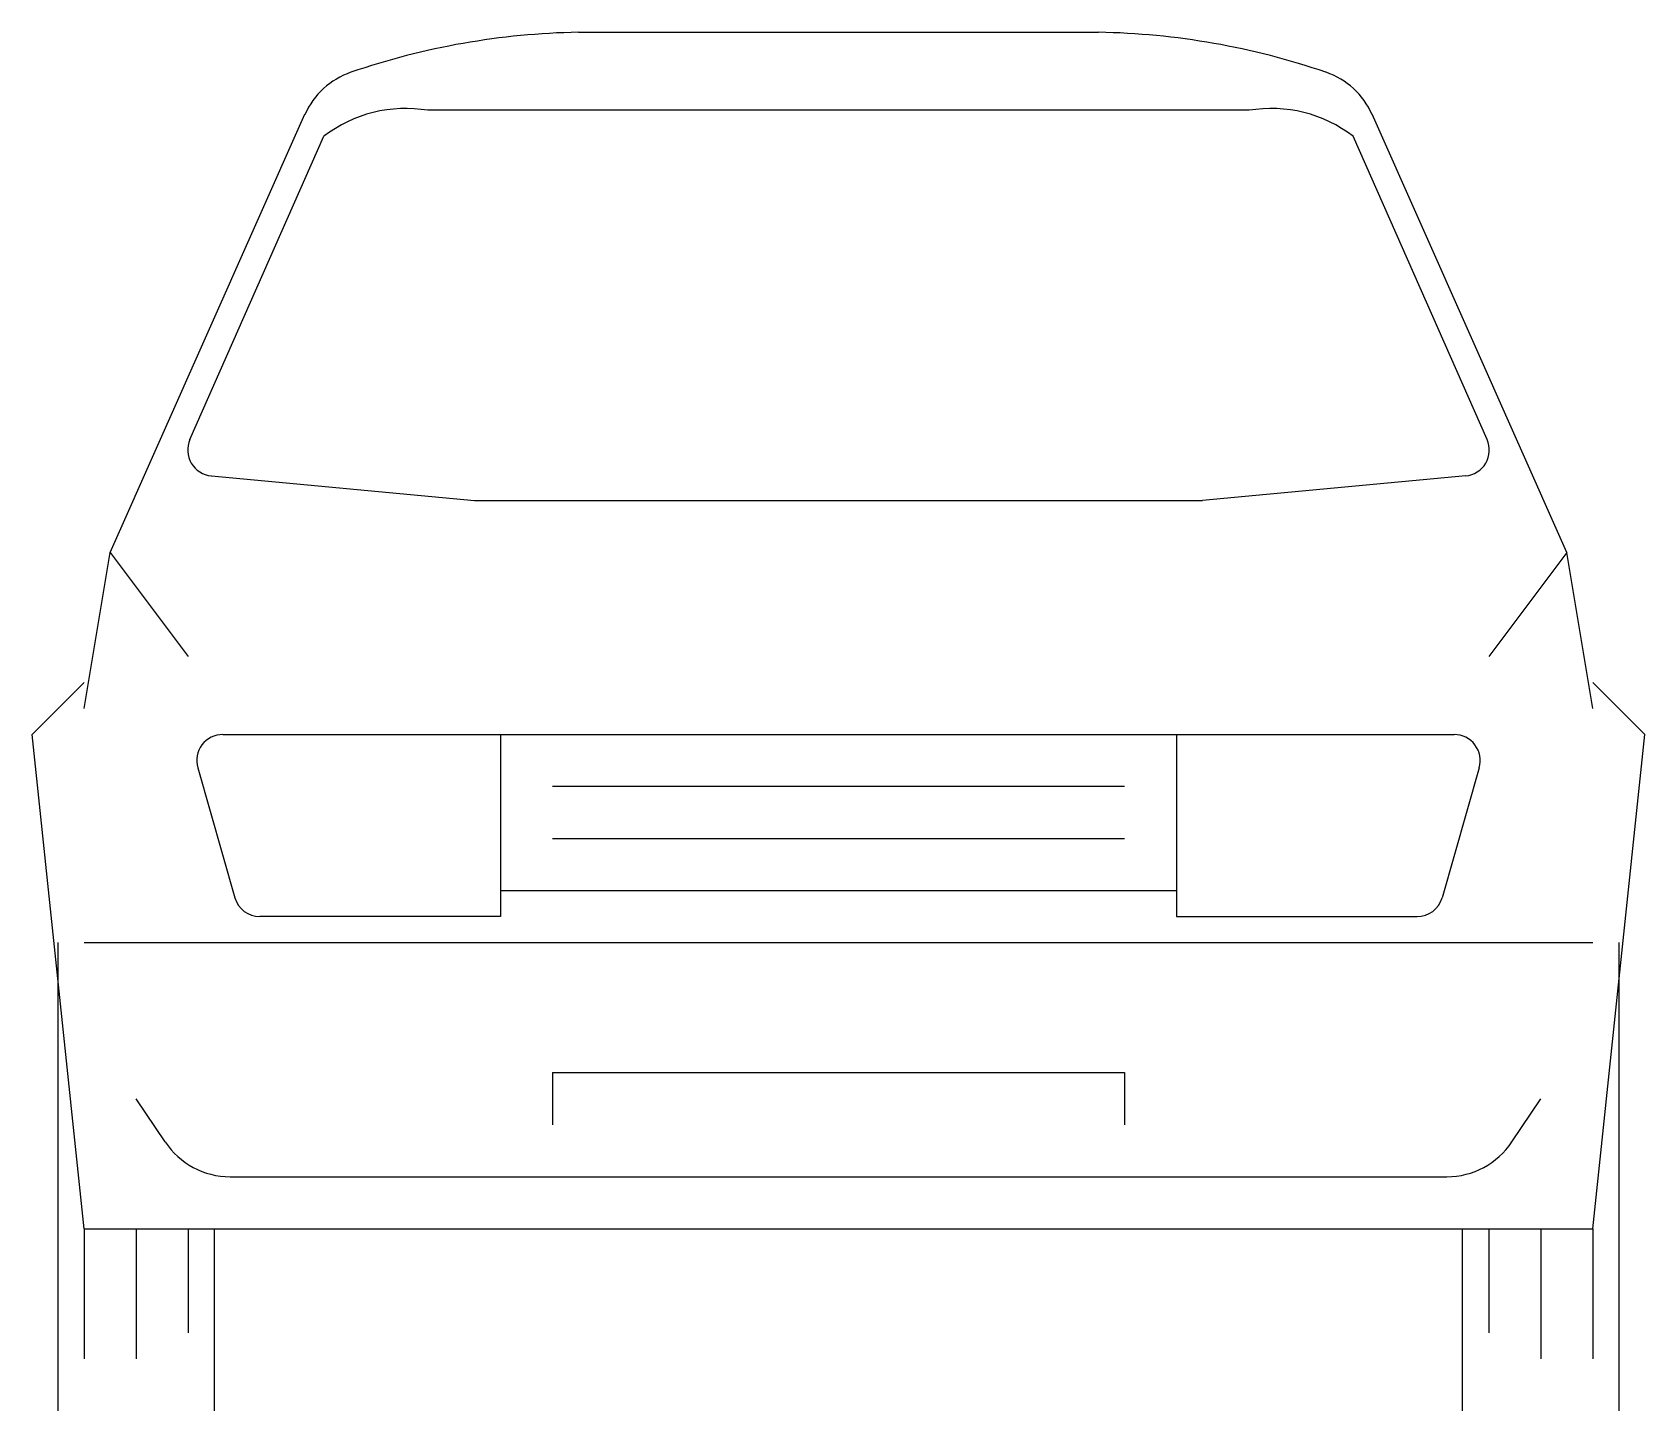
# Model space of a CAD drawing. Header units: millimetres. Extents: x -3264.74 to -3263.26, y 1897.47 to 1898.74.
import ezdxf

# ---------------------------------------------------------------- set-up
doc = ezdxf.new("R2010")
doc.units = ezdxf.units.MM
doc.header["$LTSCALE"] = 10
doc.layers.add('Veículos', color=2, linetype='Continuous')

msp = doc.modelspace()

# ---------------------------------------------------------------- linework, layer by layer
at = {"layer": 'Veículos'}
for p, q in [((-3264.2409, 1898.7448), (-3263.7609, 1898.7448)), ((-3264.6729, 1898.2648), (-3264.4932, 1898.6691)), ((-3263.622, 1898.6728), (-3264.3797, 1898.6728)), ((-3263.3289, 1898.2648), (-3263.5085, 1898.6691)), ((-3264.5994, 1898.3691), (-3264.4757, 1898.6488)), ((-3263.4024, 1898.3691), (-3263.526, 1898.6488)), ((-3264.5796, 1898.3355), (-3264.3369, 1898.3128)), ((-3263.4221, 1898.3355), (-3263.6649, 1898.3128)), ((-3264.3369, 1898.3128), (-3263.6649, 1898.3128)), ((-3264.6969, 1898.1208), (-3264.6729, 1898.2648)), ((-3264.6729, 1898.2648), (-3264.6009, 1898.1688)), ((-3263.3289, 1898.2648), (-3263.4009, 1898.1688)), ((-3263.3049, 1898.1208), (-3263.3289, 1898.2648)), ((-3264.7449, 1898.0968), (-3264.6969, 1898.1448)), ((-3263.2569, 1898.0968), (-3263.3049, 1898.1448)), ((-3264.6969, 1897.6408), (-3264.7449, 1898.0968)), ((-3264.5691, 1898.0968), (-3263.4327, 1898.0968)), ((-3264.3129, 1898.0968), (-3264.3129, 1897.9288)), ((-3263.6889, 1898.0968), (-3263.6889, 1897.9288)), ((-3263.3049, 1897.6408), (-3263.2569, 1898.0968)), ((-3264.5921, 1898.0662), (-3264.5578, 1897.9462)), ((-3263.4096, 1898.0662), (-3263.4439, 1897.9462)), ((-3263.7369, 1898.0488), (-3264.2649, 1898.0488)), ((-3264.2649, 1898.0008), (-3263.7369, 1898.0008)), ((-3264.3129, 1897.9528), (-3263.6889, 1897.9528)), ((-3264.3129, 1897.9288), (-3264.5348, 1897.9288)), ((-3263.6889, 1897.9288), (-3263.467, 1897.9288)), ((-3264.7209, 1897.4728), (-3264.7209, 1897.9048)), ((-3264.6969, 1897.9048), (-3263.3049, 1897.9048)), ((-3263.2809, 1897.9048), (-3263.2809, 1897.4728)), ((-3264.2649, 1897.7848), (-3264.2649, 1897.7368)), ((-3264.2649, 1897.7848), (-3263.7369, 1897.7848)), ((-3263.7369, 1897.7848), (-3263.7369, 1897.7368)), ((-3264.6222, 1897.7209), (-3264.6489, 1897.7608)), ((-3263.3795, 1897.7209), (-3263.3529, 1897.7608)), ((-3264.5623, 1897.6888), (-3263.4394, 1897.6888)), ((-3264.6969, 1897.6408), (-3264.6969, 1897.5208)), ((-3264.6969, 1897.6408), (-3263.3049, 1897.6408)), ((-3264.6489, 1897.6408), (-3264.6489, 1897.5208)), ((-3264.6009, 1897.6408), (-3264.6009, 1897.5448)), ((-3264.5769, 1897.6408), (-3264.5769, 1897.4728)), ((-3263.4249, 1897.4728), (-3263.4249, 1897.6408)), ((-3263.4009, 1897.6408), (-3263.4009, 1897.5448)), ((-3263.3529, 1897.6408), (-3263.3529, 1897.5208)), ((-3263.3049, 1897.6408), (-3263.3049, 1897.5208))]:
    msp.add_line(p, q, dxfattribs=at)
for centre, radius, start, end in [((-3264.2289, 1898.0608), 0.6841, 91.0051, 108.9262), ((-3263.7729, 1898.0608), 0.6841, 71.0738, 88.9949), ((-3264.4274, 1898.6398), 0.072, 108.9262, 156.0375), ((-3263.5743, 1898.6398), 0.072, 23.9625, 71.0738), ((-3264.4002, 1898.5508), 0.1237, 80.467, 127.6054), ((-3263.6015, 1898.5508), 0.1237, 52.3946, 99.533), ((-3264.5774, 1898.3594), 0.024, 156.1543, 264.6773), ((-3263.4243, 1898.3594), 0.024, 275.3227, 23.8457), ((-3264.5691, 1898.0728), 0.024, 90, 195.9454), ((-3263.4327, 1898.0728), 0.024, 344.0546, 90), ((-3264.5348, 1897.9528), 0.024, 195.9454, 270), ((-3263.467, 1897.9528), 0.024, 270, 344.0546), ((-3264.5623, 1897.7608), 0.072, 213.6901, 270), ((-3263.4394, 1897.7608), 0.072, 270, 326.3099)]:
    msp.add_arc(centre, radius, start, end, dxfattribs=at)

doc.saveas('drawing.dxf')
